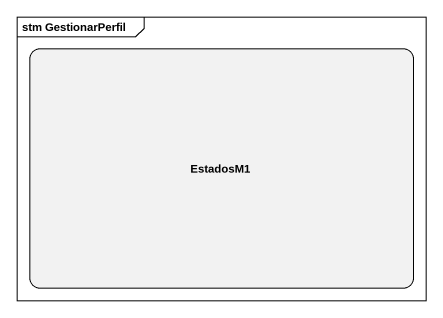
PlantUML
@startuml
mainframe stm GestionarPerfil
hide empty description
state EstadosM1
@enduml
